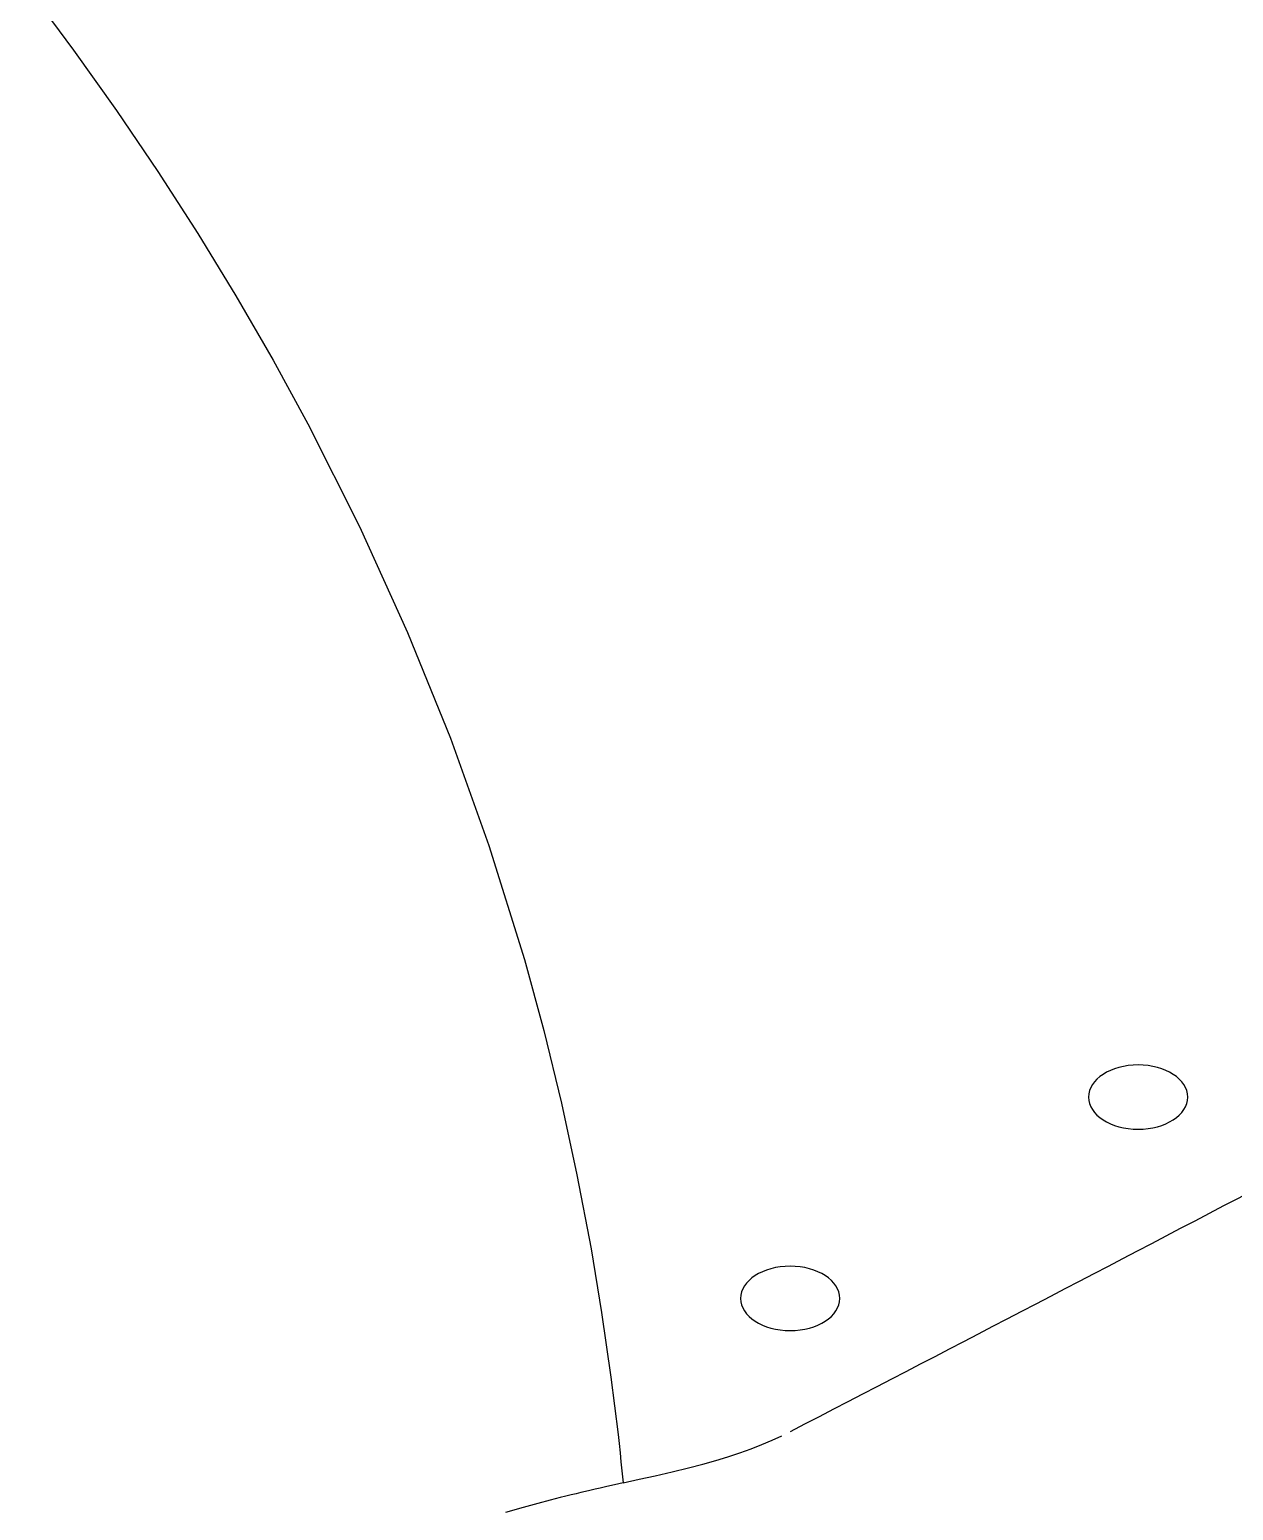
# Model space of a CAD drawing. Extents: x 413 to 494, y 628 to 766.
# Drawn here: x 479.71 to 485.77, y 698.57 to 706.03 of the extents above; entities that cross this region are included whole.
import ezdxf

# ---------------------------------------------------------------- set-up
doc = ezdxf.new("R2010")
doc.units = 0
doc.header["$MEASUREMENT"] = 0
doc.layers.add('1', color=4, linetype='Continuous')
doc.layers.add('BDIM_CYAN', color=4, linetype='Continuous')

# ---------------------------------------------------------------- blocks, each defined once
blk = doc.blocks.new('2018 BEAM (110V)')
at = {"layer": '1', "color": 2, "extrusion": (0, 0, -1)}
for centre in [(71.9118, 57.1922), (70.1585, 56.1777)]:
    blk.add_ellipse(centre, major_axis=(0.25, 0), ratio=0.649149, dxfattribs=at)
at = {"layer": 'BDIM_CYAN', "flags": 128}
for points in [[(66.3254, 62.7697), (66.5473, 62.4696), (66.7627, 62.1653), (66.9717, 61.8569), (67.1729, 61.5456), (67.3647, 61.2315), (67.5526, 60.9063), (67.7272, 60.5855), (67.9871, 60.0684), (68.2299, 59.5339), (68.4458, 59.0021), (68.6403, 58.4605), (68.8194, 57.885), (68.9164, 57.5276), (69.0052, 57.1612), (69.0835, 56.8002), (69.1547, 56.4274), (69.2082, 56.1069), (69.2552, 55.7809), (69.2908, 55.4916), (69.2959, 55.4455), (69.3008, 55.4), (69.3056, 55.3546), (69.3103, 55.309), (69.3163, 55.2477)], [(69.3163, 55.2477), (69.3969, 55.2658), (69.4773, 55.2841), (69.5634, 55.3039), (69.6466, 55.324), (69.7184, 55.3425), (69.783, 55.3606), (69.845, 55.3795), (69.9044, 55.3992), (69.9613, 55.4197), (70.0158, 55.441), (70.0677, 55.463), (70.1171, 55.4858)], [(69.3163, 55.2477), (69.2724, 55.2376), (69.2339, 55.2288), (69.2015, 55.2214), (69.1758, 55.2154), (69.1491, 55.2092), (69.1271, 55.2041), (69.104, 55.1987), (69.0797, 55.1929), (69.0543, 55.1868), (69.0276, 55.1803), (68.9996, 55.1734), (68.9492, 55.1608), (68.8871, 55.1447), (68.8124, 55.1243), (68.7239, 55.0987)]]:
    blk.add_lwpolyline(points, dxfattribs=at)
at = {"layer": 'BDIM_CYAN'}
blk.add_arc((-204.8992, 586.1623), 597.706, 297.3994463, 297.9031849, dxfattribs=at)

msp = doc.modelspace()

# ---------------------------------------------------------------- block references
at = {"layer": '1'}
msp.add_blockref('2018 BEAM (110V)', (413.383, 643.4604), dxfattribs=at)

doc.saveas('drawing.dxf')
